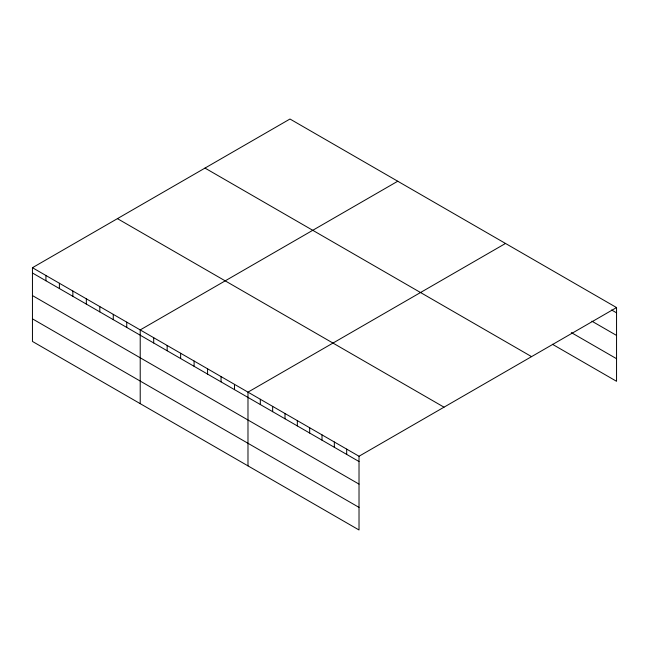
<?xml version="1.0" encoding="UTF-8"?>
<svg xmlns="http://www.w3.org/2000/svg" width="649" height="649" viewBox="0 0 649 649"><rect width="100%" height="100%" fill="white"/><g stroke="black" fill="none" stroke-linecap="round" stroke-linejoin="round"><path stroke-width="0.97" d="M359.019 484.113L359.019 456.247L32.45 267.704L32.45 341.439L359.019 529.982L359.019 484.113L32.45 295.571M552.396 344.262L616.55 381.296L616.55 307.561L289.981 119.018L32.45 267.704M397.748 181.233L140.216 329.919L140.216 403.662M505.514 243.456L247.983 392.142L247.983 465.877M359.019 456.247L616.55 307.561M611.618 309.987L616.55 312.842M591.88 321.182L616.55 335.428M571.315 332.588L616.55 358.702M204.995 168.083L531.563 356.626M117.437 218.64L444.005 407.174M32.45 272.986L359.019 461.528M32.45 318.854L359.019 507.388M346.68 449.124L346.68 454.405M334.34 442.001L334.34 447.283M322.009 434.879L322.009 440.16M309.67 427.756L309.67 433.037M297.331 420.633L297.331 425.914M284.992 413.51L284.992 418.792M272.661 406.388L272.661 411.669M260.322 399.265L260.322 404.546M234.516 384.362L234.516 389.643M221.041 376.582L221.041 381.863M207.575 368.81L207.575 374.092M194.1 361.031L194.1 366.312M180.633 353.251L180.633 358.532M167.158 345.479L167.158 350.76M153.691 337.699L153.691 342.98M126.75 322.147L126.75 327.429M113.275 314.367L113.275 319.649M99.808 306.588L99.808 311.869M86.333 298.816L86.333 304.089M72.866 291.036L72.866 296.317M59.392 283.256L59.392 288.537M45.925 275.476L45.925 280.757"/></g></svg>
